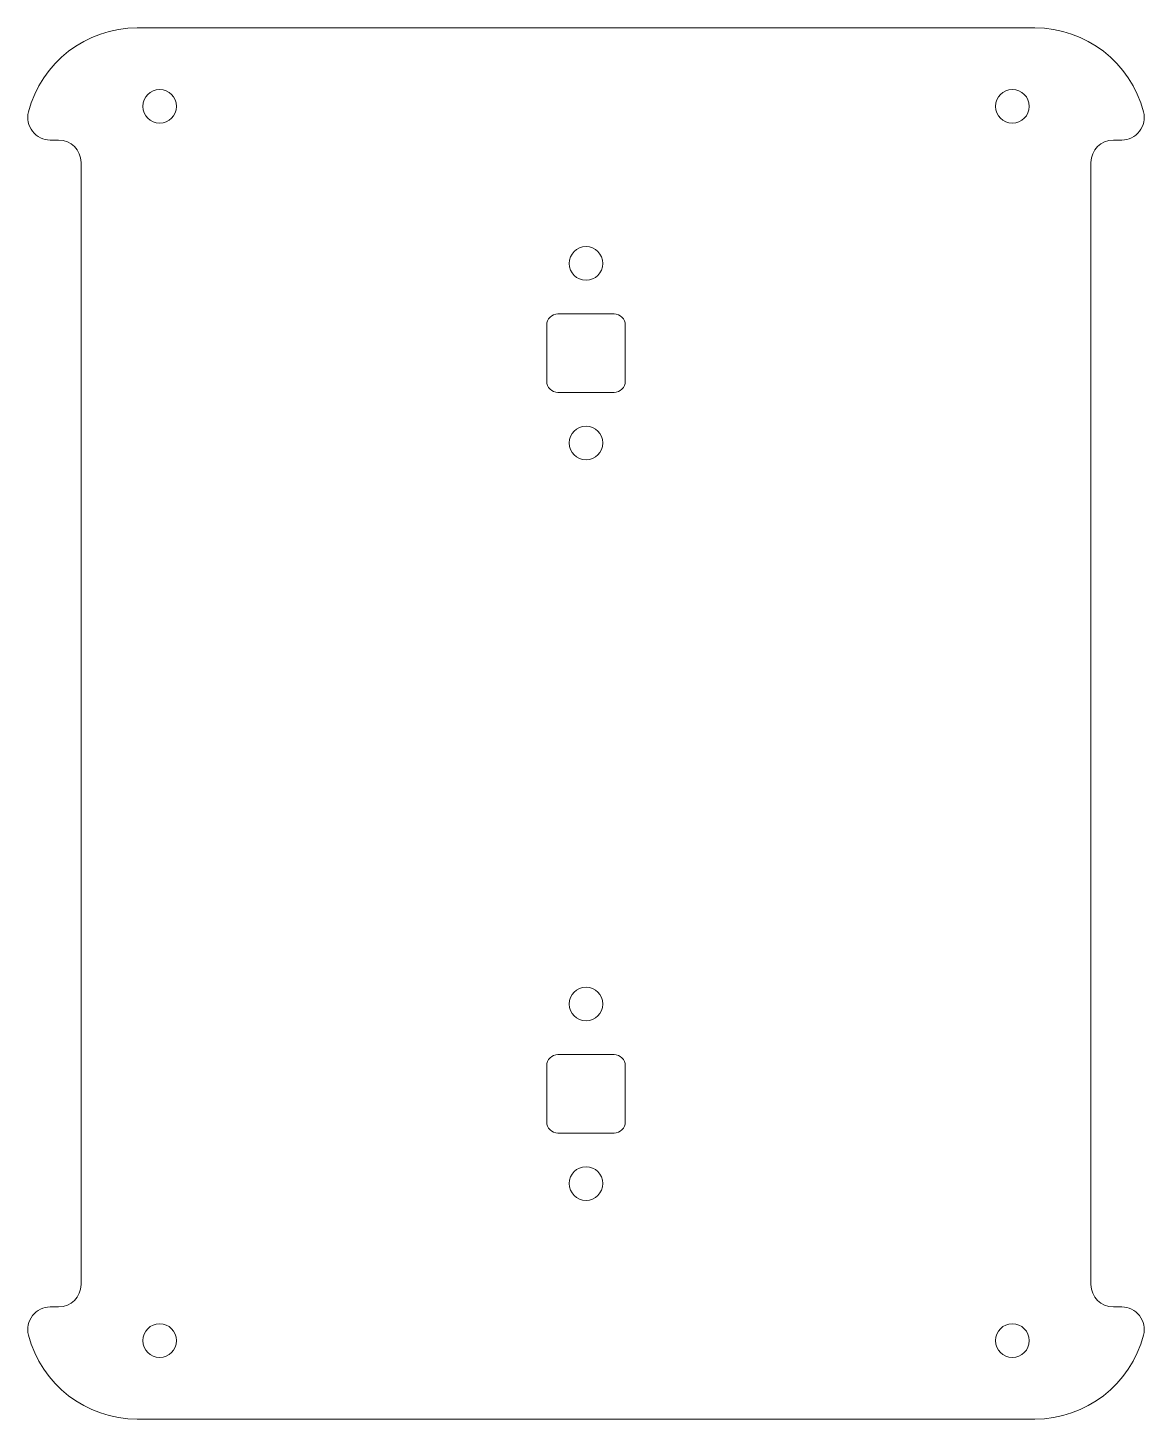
# Model space of a CAD drawing. Header units: millimetres. Extents: x -40 to 60, y 4 to 128.
import ezdxf

# ---------------------------------------------------------------- set-up
doc = ezdxf.new("R2010")
doc.units = ezdxf.units.MM

msp = doc.modelspace()

# ---------------------------------------------------------------- linework, layer by layer
at = {"color": 7, "linetype": 'Continuous', "lineweight": 15}
for p, q in [((50.08, 127.6), (-29.92, 127.6)), ((-37.67, 117.6), (-36.92, 117.6)), ((57.08, 117.6), (57.83, 117.6)), ((-34.92, 115.6), (-34.92, 15.6)), ((55.08, 15.6), (55.08, 115.6)), ((7.58, 102.1), (12.58, 102.1)), ((6.58, 96.1), (6.58, 101.1)), ((13.58, 96.1), (13.58, 101.1)), ((7.58, 95.1), (12.58, 95.1)), ((7.58, 36.1), (12.58, 36.1)), ((6.58, 35.1), (6.58, 30.1)), ((13.58, 35.1), (13.58, 30.1)), ((7.58, 29.1), (12.58, 29.1)), ((-36.92, 13.6), (-37.67, 13.6)), ((57.83, 13.6), (57.08, 13.6)), ((-29.92, 3.6), (50.08, 3.6))]:
    msp.add_line(p, q, dxfattribs=at)
for centre in [(-27.92, 120.6), (48.08, 120.6), (10.08, 106.6), (10.08, 90.6), (10.08, 40.6), (10.08, 24.6), (-27.92, 10.6), (48.08, 10.6)]:
    msp.add_circle(centre, 1.5, dxfattribs=at)
for centre, radius, start, end in [((-29.92, 117.6), 10, 90, 165.5225), ((50.08, 117.6), 10, 14.4775, 90), ((-37.67, 119.6), 2, 165.5225, 270), ((57.83, 119.6), 2, 270, 14.4775), ((-36.92, 115.6), 2, 0, 90), ((57.08, 115.6), 2, 90, 180), ((7.58, 101.1), 1, 90, 180), ((12.58, 101.1), 1, 0, 90), ((7.58, 96.1), 1, 180, 270), ((12.58, 96.1), 1, 270, 0), ((7.58, 35.1), 1, 90, 180), ((12.58, 35.1), 1, 0, 90), ((7.58, 30.1), 1, 180, 270), ((12.58, 30.1), 1, 270, 0), ((-36.92, 15.6), 2, 270, 0), ((57.08, 15.6), 2, 180, 270), ((-37.67, 11.6), 2, 90, 194.4775), ((57.83, 11.6), 2, 345.5225, 90), ((-29.92, 13.6), 10, 194.4775, 270), ((50.08, 13.6), 10, 270, 345.5225)]:
    msp.add_arc(centre, radius, start, end, dxfattribs=at)

doc.saveas('drawing.dxf')
